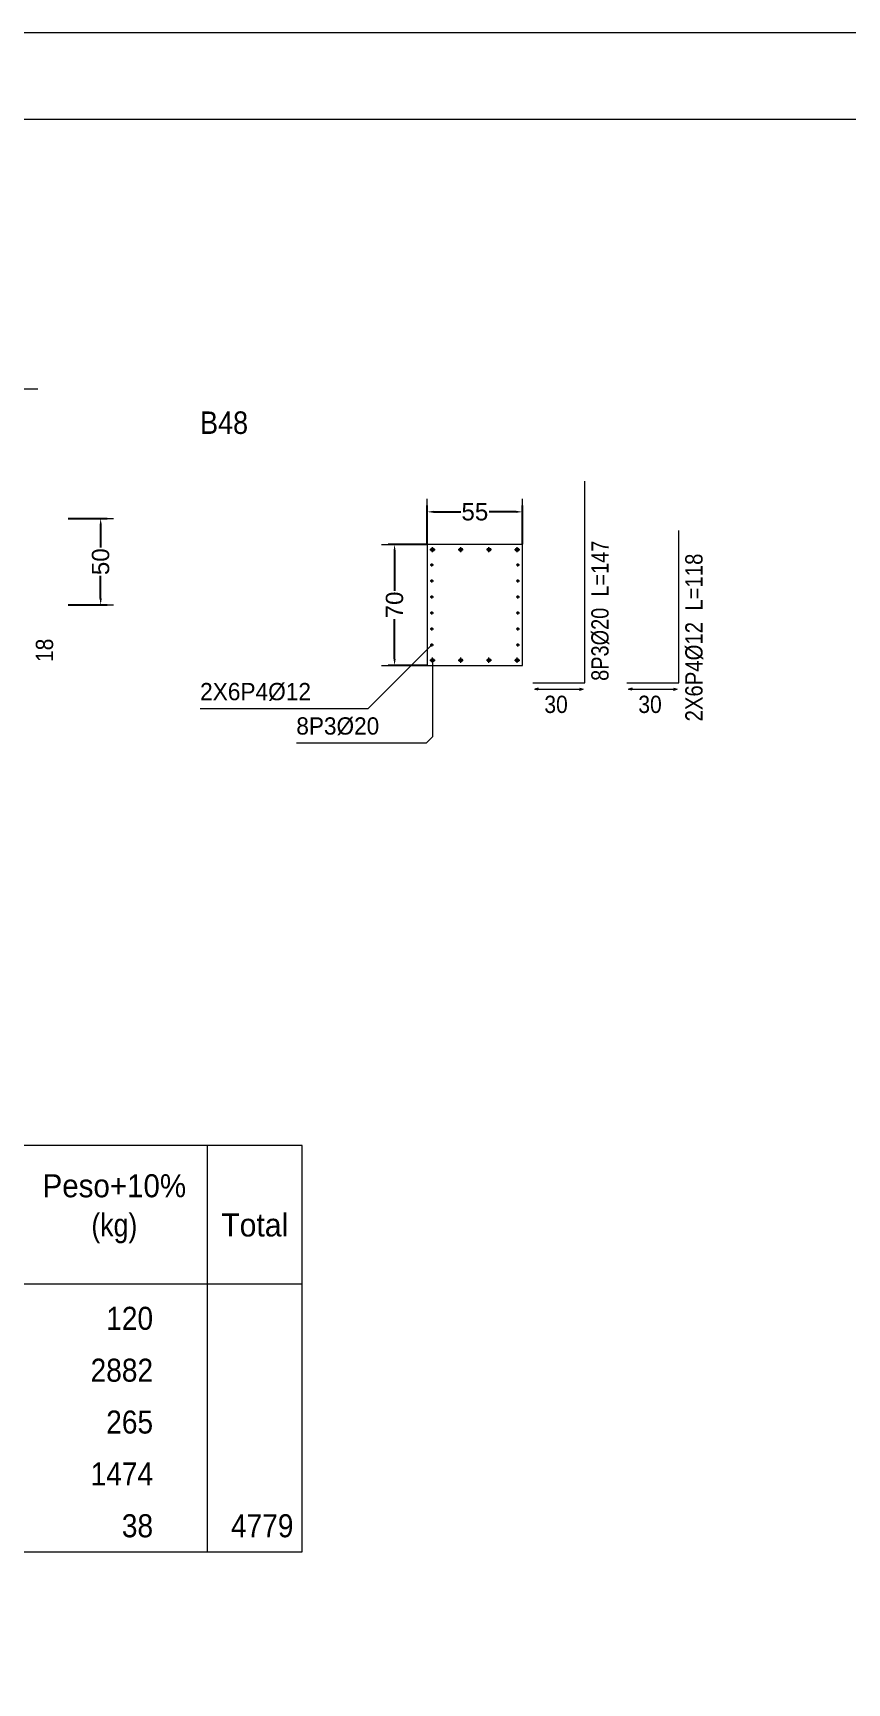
# Model space of a CAD drawing. Header units: millimetres. Extents: x 0 to 147, y 0 to 144.
# Drawn here: x 16.1 to 25.52, y 22.91 to 42 of the extents above; entities that cross this region are included whole.
import ezdxf
from ezdxf.enums import TextEntityAlignment as Align

# ---------------------------------------------------------------- set-up
doc = ezdxf.new("R2010")
doc.units = ezdxf.units.MM
for name, color, linetype, lineweight in [('CIM_COTAS', 2, 'Continuous', 0), ('CIM_DIB_ARMADOS', 4, 'Continuous', 0), ('CIM_GEOMETRIA', 2, 'Continuous', 0), ('CIM_TXT_ARMADOS', 3, 'Continuous', 0), ('RECUAD_LIMITES', 2, 'Continuous', 0), ('RECUAD_MARCO', 1, 'Continuous', 20), ('TABLAS', 1, 'Continuous', 0), ('TEXTO_TABLAS', 1, 'Continuous', 0)]:
    doc.layers.add(name, color=color, linetype=linetype, lineweight=lineweight)
doc.styles.add('CYPETXT_0.3_romans', font='arial.ttf', dxfattribs={"height": 0.2})
doc.styles.add('CYPETXT_romans', font='arial.ttf', dxfattribs={"height": 0.2})
doc.dimstyles.new('cype_arrow', dxfattribs={"dimtxt": 0.18, "dimasz": 0.075, "dimexe": 0.075, "dimexo": 0.075, "dimgap": 0, "dimtad": 0, "dimdec": 4, "dimzin": 0, "dimdsep": 46, "dimtxsty": 'CYPETXT_0.3_romans', "dimcen": 0.09, "dimadec": 0, "dimazin": 0, "dimtfac": 1, "dimtdec": 4, "dimtofl": 0, "dimtmove": 2, "dimatfit": 3, "dimfxl": 1, "dimtolj": 1, "dimtzin": 0, "dimarcsym": 0})

# ---------------------------------------------------------------- blocks, each defined once
blk = doc.blocks.new('*D310')
at = {"layer": 'CIM_COTAS', "color": 0, "lineweight": -2, "transparency": 16777216}
for p, q in [((16.509, 36.383), (16.959, 36.383)), ((16.884, 36.308), (16.884, 36.048)), ((16.884, 35.458), (16.884, 35.719)), ((16.509, 35.383), (16.959, 35.383))]:
    blk.add_line(p, q, dxfattribs=at)
at = {"layer": 'CIM_COTAS', "color": 0, "transparency": 16777216}
for points in [[(16.872, 36.308), (16.897, 36.308), (16.884, 36.383)], [(16.872, 35.458), (16.897, 35.458), (16.884, 35.383)]]:
    blk.add_solid(points, dxfattribs=at)
at = {"layer": 'Defpoints', "color": 0, "transparency": 16777216}
for p in [(16.434, 36.383), (16.884, 36.383), (16.434, 35.383)]:
    blk.add_point(p, dxfattribs=at)
at = {"layer": 'CIM_COTAS', "color": 0, "transparency": 16777216, "insert": (16.884, 35.883), "char_height": 0.2, "attachment_point": 5, "rotation": 90, "style": 'CYPETXT_0.3_romans'}
blk.add_mtext('\\A1;50', dxfattribs=at)
blk = doc.blocks.new('*D313')
at = {"layer": 'CIM_COTAS', "color": 0, "lineweight": -2, "transparency": 16777216}
for p, q in [((20.663, 36.085), (20.663, 36.535)), ((20.738, 36.46), (21.049, 36.46)), ((21.688, 36.46), (21.377, 36.46)), ((21.763, 36.085), (21.763, 36.535))]:
    blk.add_line(p, q, dxfattribs=at)
at = {"layer": 'CIM_COTAS', "color": 0, "transparency": 16777216}
for points in [[(20.738, 36.473), (20.738, 36.448), (20.663, 36.46)], [(21.688, 36.473), (21.688, 36.448), (21.763, 36.46)]]:
    blk.add_solid(points, dxfattribs=at)
at = {"layer": 'Defpoints', "color": 0, "transparency": 16777216}
for p in [(21.763, 36.46), (20.663, 36.01), (21.763, 36.01)]:
    blk.add_point(p, dxfattribs=at)
at = {"layer": 'CIM_COTAS', "color": 0, "transparency": 16777216, "insert": (21.213, 36.46), "char_height": 0.2, "attachment_point": 5, "style": 'CYPETXT_0.3_romans'}
blk.add_mtext('\\A1;55', dxfattribs=at)
blk = doc.blocks.new('*D314')
at = {"layer": 'CIM_COTAS', "color": 0, "lineweight": -2, "transparency": 16777216}
for p, q in [((20.659, 36.083), (20.209, 36.083)), ((20.284, 36.008), (20.284, 35.547)), ((20.284, 34.758), (20.284, 35.22)), ((20.659, 34.683), (20.209, 34.683))]:
    blk.add_line(p, q, dxfattribs=at)
at = {"layer": 'CIM_COTAS', "color": 0, "transparency": 16777216}
for points in [[(20.272, 36.008), (20.297, 36.008), (20.284, 36.083)], [(20.272, 34.758), (20.297, 34.758), (20.284, 34.683)]]:
    blk.add_solid(points, dxfattribs=at)
at = {"layer": 'Defpoints', "color": 0, "transparency": 16777216}
for p in [(20.284, 36.083), (20.734, 36.083), (20.734, 34.683)]:
    blk.add_point(p, dxfattribs=at)
at = {"layer": 'CIM_COTAS', "color": 0, "transparency": 16777216, "insert": (20.284, 35.383), "char_height": 0.2, "attachment_point": 5, "rotation": 90, "style": 'CYPETXT_0.3_romans'}
blk.add_mtext('\\A1;70', dxfattribs=at)

msp = doc.modelspace()

# ---------------------------------------------------------------- linework, layer by layer
at = {"layer": 'CIM_COTAS'}
for p, q in [((20.66287, 36.31033), (20.66287, 36.61033)), ((21.76287, 36.31033), (21.76287, 36.61033)), ((16.73432, 36.38333), (17.03432, 36.38333)), ((20.13433, 36.08333), (20.43433, 36.08333)), ((16.73432, 35.38333), (17.03432, 35.38333)), ((20.13433, 34.68333), (20.43433, 34.68333))]:
    msp.add_line(p, q, dxfattribs=at)
at = {"layer": 'CIM_DIB_ARMADOS'}
for p, q in [((20.69287, 36.02333), (20.75287, 36.02333)), ((20.69287, 36.02333), (20.75287, 36.02333)), ((20.72287, 35.99333), (20.72287, 36.05333)), ((20.72287, 35.99333), (20.72287, 36.05333)), ((21.01954, 36.02333), (21.07954, 36.02333)), ((21.01954, 36.02333), (21.07954, 36.02333)), ((21.04954, 35.99333), (21.04954, 36.05333)), ((21.04954, 35.99333), (21.04954, 36.05333)), ((21.3462, 36.02333), (21.4062, 36.02333)), ((21.3462, 36.02333), (21.4062, 36.02333)), ((21.3762, 35.99333), (21.3762, 36.05333)), ((21.3762, 35.99333), (21.3762, 36.05333)), ((21.67287, 36.02333), (21.73287, 36.02333)), ((21.67287, 36.02333), (21.73287, 36.02333)), ((21.70287, 35.99333), (21.70287, 36.05333)), ((21.70287, 35.99333), (21.70287, 36.05333)), ((20.69687, 35.84619), (20.73287, 35.84619)), ((20.69687, 35.84619), (20.73287, 35.84619)), ((20.71487, 35.82819), (20.71487, 35.86419)), ((20.71487, 35.82819), (20.71487, 35.86419)), ((21.69287, 35.84619), (21.72887, 35.84619)), ((21.69287, 35.84619), (21.72887, 35.84619)), ((21.71087, 35.82819), (21.71087, 35.86419)), ((21.71087, 35.82819), (21.71087, 35.86419)), ((20.69687, 35.66104), (20.73287, 35.66104)), ((20.69687, 35.66104), (20.73287, 35.66104)), ((20.71487, 35.64304), (20.71487, 35.67904)), ((20.71487, 35.64304), (20.71487, 35.67904)), ((21.69287, 35.66104), (21.72887, 35.66104)), ((21.69287, 35.66104), (21.72887, 35.66104)), ((21.71087, 35.64304), (21.71087, 35.67904)), ((21.71087, 35.64304), (21.71087, 35.67904)), ((20.69687, 35.4759), (20.73287, 35.4759)), ((20.69687, 35.4759), (20.73287, 35.4759)), ((20.71487, 35.4579), (20.71487, 35.4939)), ((20.71487, 35.4579), (20.71487, 35.4939)), ((21.69287, 35.4759), (21.72887, 35.4759)), ((21.69287, 35.4759), (21.72887, 35.4759)), ((21.71087, 35.4579), (21.71087, 35.4939)), ((21.71087, 35.4579), (21.71087, 35.4939)), ((20.69687, 35.29076), (20.73287, 35.29076)), ((20.69687, 35.29076), (20.73287, 35.29076)), ((20.71487, 35.27276), (20.71487, 35.30876)), ((20.71487, 35.27276), (20.71487, 35.30876)), ((20.71487, 35.08761), (20.71487, 35.12361)), ((20.71487, 35.08761), (20.71487, 35.12361)), ((21.69287, 35.29076), (21.72887, 35.29076)), ((21.69287, 35.29076), (21.72887, 35.29076)), ((21.71087, 35.27276), (21.71087, 35.30876)), ((21.71087, 35.27276), (21.71087, 35.30876)), ((21.71087, 35.08761), (21.71087, 35.12361)), ((21.71087, 35.08761), (21.71087, 35.12361)), ((20.69687, 35.10561), (20.73287, 35.10561)), ((20.69687, 35.10561), (20.73287, 35.10561)), ((20.71487, 34.90247), (20.71487, 34.93847)), ((20.71487, 34.90247), (20.71487, 34.93847)), ((21.69287, 35.10561), (21.72887, 35.10561)), ((21.69287, 35.10561), (21.72887, 35.10561)), ((21.71087, 34.90247), (21.71087, 34.93847)), ((21.71087, 34.90247), (21.71087, 34.93847)), ((20.69287, 34.74333), (20.75287, 34.74333)), ((20.69287, 34.74333), (20.75287, 34.74333)), ((20.69687, 34.92047), (20.73287, 34.92047)), ((20.69687, 34.92047), (20.73287, 34.92047)), ((20.72287, 34.71333), (20.72287, 34.77333)), ((20.72287, 34.71333), (20.72287, 34.77333)), ((21.01954, 34.74333), (21.07954, 34.74333)), ((21.01954, 34.74333), (21.07954, 34.74333)), ((21.04954, 34.71333), (21.04954, 34.77333)), ((21.04954, 34.71333), (21.04954, 34.77333)), ((21.3462, 34.74333), (21.4062, 34.74333)), ((21.3462, 34.74333), (21.4062, 34.74333)), ((21.3762, 34.71333), (21.3762, 34.77333)), ((21.3762, 34.71333), (21.3762, 34.77333)), ((21.67287, 34.74333), (21.73287, 34.74333)), ((21.67287, 34.74333), (21.73287, 34.74333)), ((21.69287, 34.92047), (21.72887, 34.92047)), ((21.69287, 34.92047), (21.72887, 34.92047)), ((21.70287, 34.71333), (21.70287, 34.77333)), ((21.70287, 34.71333), (21.70287, 34.77333))]:
    msp.add_line(p, q, dxfattribs=at)
for points in [[(21.88487, 34.48333), (22.48487, 34.48333), (22.48487, 36.81533)], [(22.97187, 34.48333), (23.57187, 34.48333), (23.57187, 36.24333)]]:
    msp.add_lwpolyline(points, dxfattribs=at)
for centre, radius in [((20.72287, 36.02333), 0.02), ((20.72287, 36.02333), 0.02), ((21.04954, 36.02333), 0.02), ((21.04954, 36.02333), 0.02), ((21.3762, 36.02333), 0.02), ((21.3762, 36.02333), 0.02), ((21.70287, 36.02333), 0.02), ((21.70287, 36.02333), 0.02), ((20.71487, 35.84619), 0.012), ((20.71487, 35.84619), 0.012), ((21.71087, 35.84619), 0.012), ((21.71087, 35.84619), 0.012), ((20.71487, 35.66104), 0.012), ((20.71487, 35.66104), 0.012), ((21.71087, 35.66104), 0.012), ((21.71087, 35.66104), 0.012), ((20.71487, 35.4759), 0.012), ((20.71487, 35.4759), 0.012), ((21.71087, 35.4759), 0.012), ((21.71087, 35.4759), 0.012), ((20.71487, 35.29076), 0.012), ((20.71487, 35.29076), 0.012), ((21.71087, 35.29076), 0.012), ((21.71087, 35.29076), 0.012), ((20.71487, 35.10561), 0.012), ((20.71487, 35.10561), 0.012), ((20.71487, 34.92047), 0.012), ((20.71487, 34.92047), 0.012), ((21.71087, 35.10561), 0.012), ((21.71087, 35.10561), 0.012), ((21.71087, 34.92047), 0.012), ((21.71087, 34.92047), 0.012), ((20.72287, 34.74333), 0.02), ((20.72287, 34.74333), 0.02), ((21.04954, 34.74333), 0.02), ((21.04954, 34.74333), 0.02), ((21.3762, 34.74333), 0.02), ((21.3762, 34.74333), 0.02), ((21.70287, 34.74333), 0.02), ((21.70287, 34.74333), 0.02)]:
    msp.add_circle(centre, radius, dxfattribs=at)
at = {"layer": 'CIM_GEOMETRIA'}
msp.add_lwpolyline([(14.55632, 37.88333), (15.25633, 37.88333), (15.30632, 37.98333), (15.40633, 37.78333), (15.45632, 37.88333), (16.15632, 37.88333)], dxfattribs=at)
msp.add_lwpolyline([(20.66287, 34.68333), (21.76287, 34.68333), (21.76287, 36.08333), (20.66287, 36.08333), (20.66287, 34.68333)], close=True, dxfattribs=at)
at = {"layer": 'CIM_TXT_ARMADOS'}
for p, q in [((20.71487, 34.92047), (20.18746, 34.39306)), ((20.72287, 34.74333), (20.72287, 34.08333)), ((21.94507, 34.42083), (21.90507, 34.40833)), ((21.94507, 34.39583), (21.90507, 34.40833)), ((21.90507, 34.40833), (22.46467, 34.40833)), ((22.42467, 34.42083), (22.46467, 34.40833)), ((22.42467, 34.39583), (22.46467, 34.40833)), ((23.03207, 34.42083), (22.99207, 34.40833)), ((23.03207, 34.39583), (22.99207, 34.40833)), ((22.99207, 34.40833), (23.55167, 34.40833)), ((23.51167, 34.42083), (23.55167, 34.40833)), ((23.51167, 34.39583), (23.55167, 34.40833))]:
    msp.add_line(p, q, dxfattribs=at)
for points in [[(20.71487, 34.92047), (20.18746, 34.39306), (19.97533, 34.18092), (18.03432, 34.18092)], [(20.72287, 34.74333), (20.72287, 34.08333), (20.72287, 33.85833), (20.64787, 33.78333), (19.14787, 33.78333)]]:
    msp.add_lwpolyline(points, dxfattribs=at)
at = {"layer": 'RECUAD_LIMITES'}
msp.add_lwpolyline([(0, 0), (59.4, 0), (59.4, 42), (0, 42), (0, 0)], close=True, dxfattribs=at)
at = {"layer": 'RECUAD_MARCO'}
msp.add_lwpolyline([(2.5, 1), (58.4, 1), (58.4, 41), (2.5, 41), (2.5, 1)], close=True, dxfattribs=at)
at = {"layer": 'TABLAS'}
for p, q in [((18.11866, 24.43045), (18.11866, 29.13045)), ((10.15866, 27.53045), (19.21466, 27.53045))]:
    msp.add_line(p, q, dxfattribs=at)
msp.add_lwpolyline([(10.15866, 24.43045), (19.21466, 24.43045), (19.21466, 29.13045), (10.15866, 29.13045), (10.15866, 24.43045)], close=True, dxfattribs=at)

# ---------------------------------------------------------------- texts
at = {"layer": 'CIM_TXT_ARMADOS', "style": 'CYPETXT_romans', "width": 0.8592}
msp.add_text('B48', height=0.26, dxfattribs=at).set_placement((18.03432, 37.62183), align=Align.TOP_LEFT)
at = {"layer": 'CIM_TXT_ARMADOS', "style": 'CYPETXT_romans'}
for s, width, p in [('8P3%%c20  L=147', 0.82542, (22.75987, 34.50483)), ('2X6P4%%c12  L=118', 0.841681, (23.84687, 34.03583)), ('18', 0.872274, (16.33432, 34.72233))]:
    msp.add_text(s, height=0.2, rotation=90, dxfattribs=dict(at, width=width)).set_placement(p)
for s, width, p in [('2X6P4%%c12', 0.938815, (18.03432, 34.28092)), ('30', 0.872274, (22.01687, 34.13333)), ('30', 0.872274, (23.10387, 34.13333)), ('8P3%%c20', 0.935124, (19.14787, 33.88333))]:
    msp.add_text(s, height=0.2, dxfattribs=dict(at, width=width)).set_placement(p)
at = {"layer": 'TEXTO_TABLAS', "style": 'CYPETXT_romans'}
for s, width, p in [('Peso+10%', 0.916489, (17.04266, 28.66378)), ('(kg)', 0.827954, (17.04266, 28.21045)), ('Total', 0.935673, (18.66666, 28.21045))]:
    msp.add_text(s, height=0.266667, dxfattribs=dict(at, width=width)).set_placement(p, align=Align.MIDDLE_CENTER)
at = {"layer": 'TEXTO_TABLAS', "style": 'CYPETXT_romans', "width": 0.872274}
for s, p in [('120', (17.49066, 27.13045)), ('2882', (17.49066, 26.53045)), ('265', (17.49066, 25.93045)), ('1474', (17.49066, 25.33045)), ('38', (17.49066, 24.73045)), ('4779', (19.11466, 24.73045))]:
    msp.add_text(s, height=0.266667, dxfattribs=at).set_placement(p, align=Align.MIDDLE_RIGHT)

# ---------------------------------------------------------------- dimensions: what is measured, and where the dimension line sits
at = {"layer": 'CIM_COTAS'}
for p1, p2, distance, text, picture, middle in [((20.66287, 36.01033), (21.76287, 36.01033), 0.45, '55', '*D313', (21.21287, 36.46033)), ((16.43433, 35.38333), (16.43433, 36.38333), -0.45, '50', '*D310', (16.88433, 35.88333)), ((20.73432, 34.68333), (20.73432, 36.08333), 0.45, '70', '*D314', (20.28432, 35.38333))]:
    dim = msp.add_aligned_dim(p1=p1, p2=p2, distance=distance, text=text, dimstyle='cype_arrow', dxfattribs=at)
    dim.commit()
    dim.dimension.update_dxf_attribs({"geometry": picture, "text_midpoint": middle})

doc.saveas('drawing.dxf')
